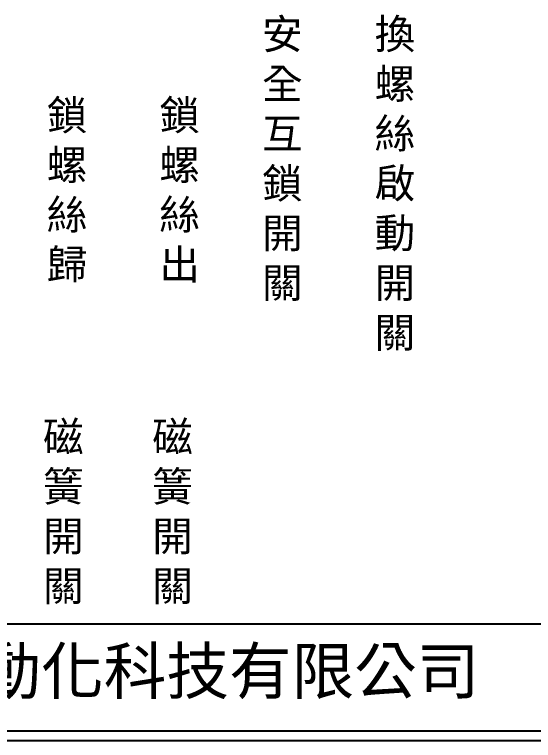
# Model space of a CAD drawing. Extents: x 275 to 562, y 265 to 469.
# Drawn here: x 342.7 to 410.6, y 264.9 to 359.8 of the extents above; entities that cross this region are included whole.
import ezdxf

# ---------------------------------------------------------------- set-up
doc = ezdxf.new("R2010")
doc.units = 0
doc.layers.add('圖框層', color=7, linetype='CONTINUOUS')
doc.layers.add('標尺寸層', color=3, linetype='CONTINUOUS')
doc.styles.add('CNS', font='romanc.shx', dxfattribs={"bigfont": 'chineset.shx'})
doc.styles.add('STSL', font='kaiu.ttf')

msp = doc.modelspace()

# ---------------------------------------------------------------- linework, layer by layer
at = {"layer": '圖框層', "color": 7}
for p, q in [((276.148, 280.195), (560.648, 280.195)), ((276.148, 266.195), (560.648, 266.195)), ((274.898, 264.945), (561.898, 264.945))]:
    msp.add_line(p, q, dxfattribs=at)

# ---------------------------------------------------------------- texts
at = {"layer": '圖框層', "color": 4, "style": 'STSL'}
msp.add_text('泓陞自動化科技有限公司', height=6, dxfattribs=at).set_placement((313.501, 271.022))
at = {"layer": '標尺寸層', "color": 7, "char_height": 3.9, "width": 4.96081, "style": 'CNS'}
for s, insert, attachment_point in [('{\\fDFKai-SB|b0|i0|c136|p65;安全互鎖開關}', (375.108, 359.179), 1), ('{\\fDFKai-SB|b0|i0|c136|p65;換螺絲啟動開關}', (389.821, 359.183), 1), ('{\\fDFKai-SB|b0|i0|c136|p65;鎖螺絲歸}', (349.623, 336.677), 5), ('{\\fDFKai-SB|b0|i0|c136|p65;鎖螺絲出}', (364.336, 336.677), 5), ('{\\fDFKai-SB|b0|i0|c136|p65;磁簧開關}', (349.13, 294.665), 5), ('{\\fDFKai-SB|b0|i0|c136|p65;磁簧開關}', (363.412, 294.665), 5)]:
    msp.add_mtext(s, dxfattribs=dict(at, insert=insert, attachment_point=attachment_point))

doc.saveas('drawing.dxf')
